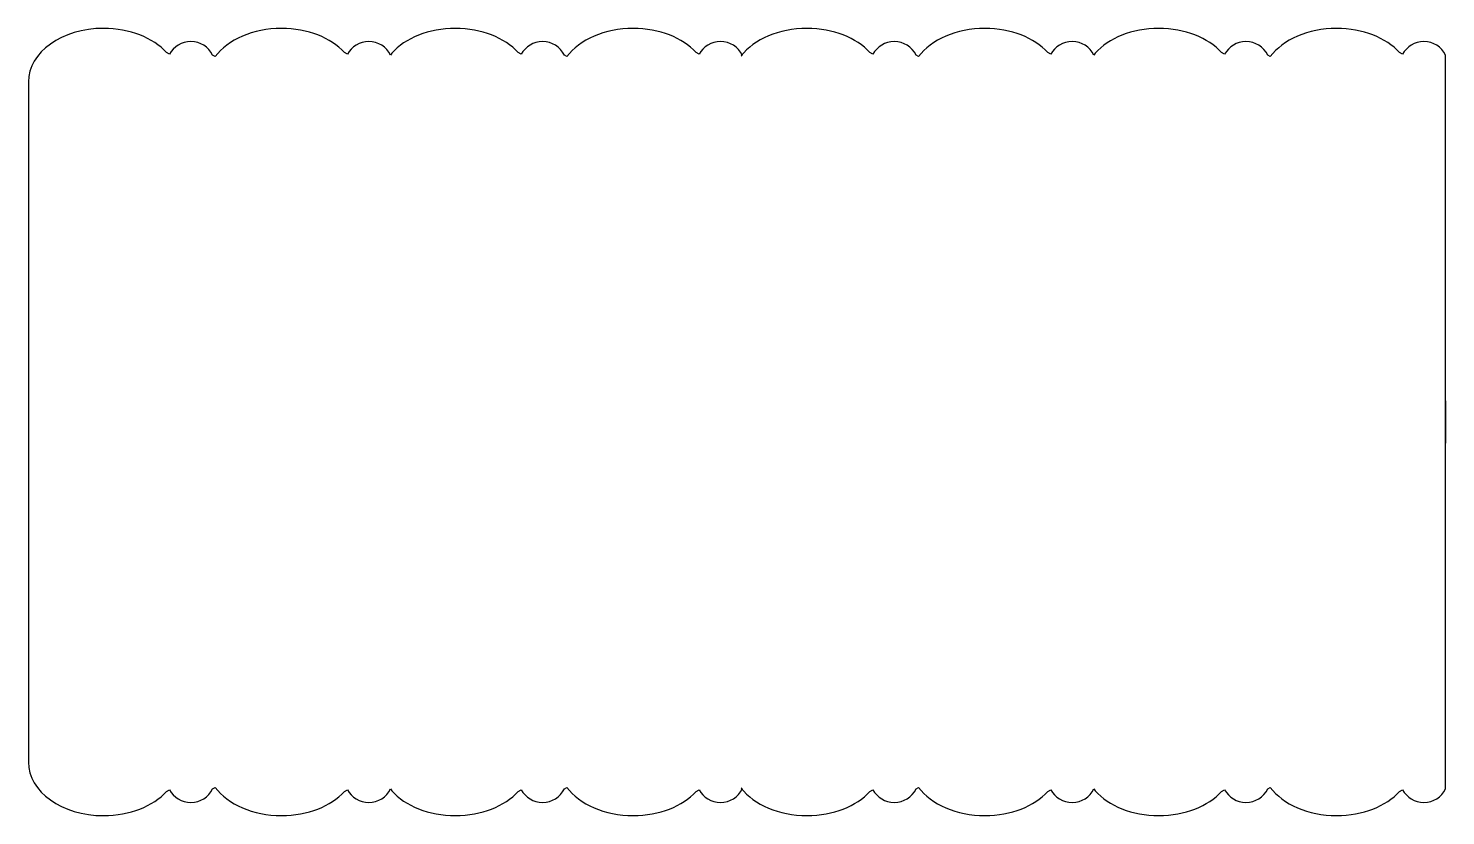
# Model space of a CAD drawing. Header units: centimetres. Extents: x -8.9 to 8.9, y -4.9 to 4.9.
import ezdxf

# ---------------------------------------------------------------- set-up
doc = ezdxf.new("R2010")
doc.units = ezdxf.units.CM
doc.header["$MEASUREMENT"] = 0
doc.layers.add('Camada 1', color=7, linetype='Continuous')

msp = doc.modelspace()

# ---------------------------------------------------------------- linework, layer by layer
at = {"layer": 'Camada 1'}
msp.add_open_spline([(8.85787, 0.26243), (8.85787, 0.26243), (8.85787, -4.58529), (8.85787, -4.58529), (8.85787, -4.58529), (8.80786, -4.68512), (8.70468, -4.75362), (8.58543, -4.75362), (8.58543, -4.75362), (8.47079, -4.75362), (8.37091, -4.6902), (8.31897, -4.59651), (8.31897, -4.59651), (8.31897, -4.59651), (8.28098, -4.61789), (8.28098, -4.61789), (8.28098, -4.61789), (8.1127, -4.7991), (7.82352, -4.91869), (7.49506, -4.91869), (7.49506, -4.91869), (7.13658, -4.91869), (6.8249, -4.77624), (6.66601, -4.56664), (6.66601, -4.56664), (6.66601, -4.56664), (6.634, -4.58529), (6.634, -4.58529), (6.634, -4.58529), (6.58397, -4.68512), (6.48081, -4.75362), (6.36156, -4.75362), (6.36156, -4.75362), (6.24692, -4.75362), (6.14701, -4.6902), (6.0951, -4.59651), (6.0951, -4.59651), (6.0951, -4.59651), (6.05711, -4.61789), (6.05711, -4.61789), (6.05711, -4.61789), (5.88883, -4.7991), (5.59962, -4.91869), (5.27119, -4.91869), (5.27119, -4.91869), (4.93766, -4.91869), (4.64466, -4.79539), (4.47755, -4.60944), (4.47755, -4.60944), (4.47755, -4.60944), (4.46183, -4.58531), (4.46183, -4.58531), (4.46183, -4.58531), (4.41182, -4.68514), (4.30864, -4.75364), (4.18939, -4.75364), (4.18939, -4.75364), (4.07475, -4.75364), (3.97487, -4.69022), (3.92293, -4.59653), (3.92293, -4.59653), (3.92293, -4.59653), (3.88494, -4.61791), (3.88494, -4.61791), (3.88494, -4.61791), (3.71666, -4.79912), (3.42745, -4.91871), (3.09902, -4.91871), (3.09902, -4.91871), (2.74054, -4.91871), (2.42886, -4.77626), (2.26997, -4.56666), (2.26997, -4.56666), (2.26997, -4.56666), (2.23793, -4.58531), (2.23793, -4.58531), (2.23793, -4.58531), (2.18792, -4.68514), (2.08476, -4.75364), (1.96551, -4.75364), (1.96551, -4.75364), (1.85084, -4.75364), (1.75096, -4.69022), (1.69905, -4.59653), (1.69905, -4.59653), (1.69905, -4.59653), (1.66106, -4.61791), (1.66106, -4.61791), (1.66106, -4.61791), (1.49278, -4.79912), (1.20357, -4.91871), (0.87514, -4.91871), (0.87514, -4.91871), (0.52187, -4.91871), (0.21416, -4.78041), (0.05324, -4.57592), (0.05324, -4.57592), (0.05324, -4.57592), (0.06581, -4.58531), (0.06581, -4.58531), (0.06581, -4.58531), (0.01583, -4.68514), (-0.08738, -4.75364), (-0.20661, -4.75364), (-0.20661, -4.75364), (-0.32131, -4.75364), (-0.42121, -4.69022), (-0.47312, -4.59653), (-0.47312, -4.59653), (-0.47312, -4.59653), (-0.51109, -4.61791), (-0.51109, -4.61791), (-0.51109, -4.61791), (-0.67939, -4.79912), (-0.96855, -4.91871), (-1.29701, -4.91871), (-1.29701, -4.91871), (-1.65549, -4.91871), (-1.9672, -4.77626), (-2.12603, -4.56666), (-2.12603, -4.56666), (-2.12603, -4.56666), (-2.15807, -4.58531), (-2.15807, -4.58531), (-2.15807, -4.58531), (-2.20805, -4.68514), (-2.31126, -4.75364), (-2.43046, -4.75364), (-2.43046, -4.75364), (-2.54516, -4.75364), (-2.64506, -4.69022), (-2.69697, -4.59653), (-2.69697, -4.59653), (-2.69697, -4.59653), (-2.73494, -4.61791), (-2.73494, -4.61791), (-2.73494, -4.61791), (-2.90324, -4.79912), (-3.1924, -4.91871), (-3.52086, -4.91871), (-3.52086, -4.91871), (-3.85439, -4.91871), (-4.14742, -4.79541), (-4.31453, -4.60946), (-4.31453, -4.60946), (-4.31453, -4.60946), (-4.33025, -4.58533), (-4.33025, -4.58533), (-4.33025, -4.58533), (-4.38023, -4.68516), (-4.48344, -4.75366), (-4.60264, -4.75366), (-4.60264, -4.75366), (-4.71734, -4.75366), (-4.81724, -4.69024), (-4.86915, -4.59655), (-4.86915, -4.59655), (-4.86915, -4.59655), (-4.90712, -4.61793), (-4.90712, -4.61793), (-4.90712, -4.61793), (-5.07542, -4.79914), (-5.36458, -4.91873), (-5.69304, -4.91873), (-5.69304, -4.91873), (-6.05152, -4.91873), (-6.36323, -4.77628), (-6.52206, -4.56668), (-6.52206, -4.56668), (-6.52206, -4.56668), (-6.5541, -4.58533), (-6.5541, -4.58533), (-6.5541, -4.58533), (-6.60408, -4.68516), (-6.70729, -4.75366), (-6.82652, -4.75366), (-6.82652, -4.75366), (-6.94122, -4.75366), (-7.04112, -4.69024), (-7.09303, -4.59655), (-7.09303, -4.59655), (-7.09303, -4.59655), (-7.131, -4.61793), (-7.131, -4.61793), (-7.131, -4.61793), (-7.2993, -4.79914), (-7.58846, -4.91873), (-7.91692, -4.91873), (-7.91692, -4.91873), (-8.4366, -4.9187), (-8.85787, -4.61937), (-8.85787, -4.25017), (-8.85787, -4.25017), (-8.85787, -4.25017), (-8.85787, 0.00001), (-8.85787, 0.00001), (-8.85787, 0.00001), (-8.85787, 0.00001), (-8.85787, 4.25015), (-8.85787, 4.25015), (-8.85787, 4.25015), (-8.85787, 4.61937), (-8.4366, 4.9187), (-7.91693, 4.9187), (-7.91693, 4.9187), (-7.58845, 4.9187), (-7.29931, 4.79911), (-7.13101, 4.61787), (-7.13101, 4.61787), (-7.13101, 4.61787), (-7.09304, 4.59649), (-7.09304, 4.59649), (-7.09304, 4.59649), (-7.04113, 4.69018), (-6.94122, 4.75363), (-6.82653, 4.75363), (-6.82653, 4.75363), (-6.70731, 4.75363), (-6.60409, 4.68513), (-6.55411, 4.5853), (-6.55411, 4.5853), (-6.55411, 4.5853), (-6.52207, 4.56665), (-6.52207, 4.56665), (-6.52207, 4.56665), (-6.36324, 4.77625), (-6.05156, 4.9187), (-5.69305, 4.9187), (-5.69305, 4.9187), (-5.36457, 4.9187), (-5.07543, 4.79911), (-4.90713, 4.61787), (-4.90713, 4.61787), (-4.90713, 4.61787), (-4.86916, 4.59649), (-4.86916, 4.59649), (-4.86916, 4.59649), (-4.81725, 4.69018), (-4.71734, 4.75363), (-4.60265, 4.75363), (-4.60265, 4.75363), (-4.48343, 4.75363), (-4.38021, 4.68513), (-4.33026, 4.5853), (-4.33026, 4.5853), (-4.33026, 4.5853), (-4.31454, 4.60943), (-4.31454, 4.60943), (-4.31454, 4.60943), (-4.14744, 4.7954), (-3.85444, 4.9187), (-3.5209, 4.9187), (-3.5209, 4.9187), (-3.19242, 4.9187), (-2.90328, 4.79911), (-2.73498, 4.61787), (-2.73498, 4.61787), (-2.73498, 4.61787), (-2.69701, 4.59649), (-2.69701, 4.59649), (-2.69701, 4.59649), (-2.6451, 4.69018), (-2.54519, 4.75363), (-2.4305, 4.75363), (-2.4305, 4.75363), (-2.31128, 4.75363), (-2.20806, 4.68513), (-2.15811, 4.5853), (-2.15811, 4.5853), (-2.15811, 4.5853), (-2.12607, 4.56665), (-2.12607, 4.56665), (-2.12607, 4.56665), (-1.96719, 4.77625), (-1.65551, 4.9187), (-1.297, 4.9187), (-1.297, 4.9187), (-0.96855, 4.9187), (-0.67938, 4.79911), (-0.51108, 4.61787), (-0.51108, 4.61787), (-0.51108, 4.61787), (-0.47311, 4.59649), (-0.47311, 4.59649), (-0.47311, 4.59649), (-0.4212, 4.69018), (-0.32129, 4.75363), (-0.2066, 4.75363), (-0.2066, 4.75363), (-0.08738, 4.75363), (0.01584, 4.68513), (0.06582, 4.5853), (0.06582, 4.5853), (0.06582, 4.5853), (0.05325, 4.57591), (0.05325, 4.57591), (0.05325, 4.57591), (0.21417, 4.78043), (0.5219, 4.9187), (0.87515, 4.9187), (0.87515, 4.9187), (1.20358, 4.9187), (1.49279, 4.79911), (1.66107, 4.61787), (1.66107, 4.61787), (1.66107, 4.61787), (1.69906, 4.59649), (1.69906, 4.59649), (1.69906, 4.59649), (1.75097, 4.69018), (1.85085, 4.75363), (1.96552, 4.75363), (1.96552, 4.75363), (2.08477, 4.75363), (2.18793, 4.68513), (2.23794, 4.5853), (2.23794, 4.5853), (2.23794, 4.5853), (2.26998, 4.56665), (2.26998, 4.56665), (2.26998, 4.56665), (2.42886, 4.77625), (2.74054, 4.9187), (3.09903, 4.9187), (3.09903, 4.9187), (3.42746, 4.9187), (3.71667, 4.79911), (3.88495, 4.61787), (3.88495, 4.61787), (3.88495, 4.61787), (3.92294, 4.59649), (3.92294, 4.59649), (3.92294, 4.59649), (3.97488, 4.69018), (4.07476, 4.75363), (4.1894, 4.75363), (4.1894, 4.75363), (4.30865, 4.75363), (4.41184, 4.68513), (4.46184, 4.5853), (4.46184, 4.5853), (4.46184, 4.5853), (4.47756, 4.60943), (4.47756, 4.60943), (4.47756, 4.60943), (4.64467, 4.7954), (4.93764, 4.9187), (5.2712, 4.9187), (5.2712, 4.9187), (5.59963, 4.9187), (5.88884, 4.79911), (6.05712, 4.61787), (6.05712, 4.61787), (6.05712, 4.61787), (6.09511, 4.59649), (6.09511, 4.59649), (6.09511, 4.59649), (6.14702, 4.69018), (6.24693, 4.75363), (6.36157, 4.75363), (6.36157, 4.75363), (6.48082, 4.75363), (6.58398, 4.68513), (6.63401, 4.5853), (6.63401, 4.5853), (6.63401, 4.5853), (6.66602, 4.56665), (6.66602, 4.56665), (6.66602, 4.56665), (6.82489, 4.77625), (7.13659, 4.9187), (7.49505, 4.9187), (7.49505, 4.9187), (7.8235, 4.9187), (8.11269, 4.79911), (8.28097, 4.61787), (8.28097, 4.61787), (8.28097, 4.61787), (8.31896, 4.59649), (8.31896, 4.59649), (8.31896, 4.59649), (8.3709, 4.69018), (8.47078, 4.75363), (8.58542, 4.75363), (8.58542, 4.75363), (8.70467, 4.75363), (8.80786, 4.68513), (8.85786, 4.5853), (8.85786, 4.5853), (8.85786, 4.5853), (8.85786, -0.26242), (8.85786, -0.26242), (8.85786, -0.26242), (8.85786, -0.26242), (8.85787, 0.26243), (8.85787, 0.26243)], degree=3, knots=[0, 0, 0, 0, 0.01, 0.01, 0.01, 0.01, 0.02, 0.02, 0.02, 0.02, 0.03, 0.03, 0.03, 0.03, 0.04, 0.04, 0.04, 0.04, 0.05, 0.05, 0.05, 0.05, 0.06, 0.06, 0.06, 0.06, 0.07, 0.07, 0.07, 0.07, 0.08, 0.08, 0.08, 0.08, 0.09, 0.09, 0.09, 0.09, 0.1, 0.1, 0.1, 0.1, 0.11, 0.11, 0.11, 0.11, 0.12, 0.12, 0.12, 0.12, 0.13, 0.13, 0.13, 0.13, 0.14, 0.14, 0.14, 0.14, 0.15, 0.15, 0.15, 0.15, 0.16, 0.16, 0.16, 0.16, 0.17, 0.17, 0.17, 0.17, 0.18, 0.18, 0.18, 0.18, 0.19, 0.19, 0.19, 0.19, 0.2, 0.2, 0.2, 0.2, 0.21, 0.21, 0.21, 0.21, 0.22, 0.22, 0.22, 0.22, 0.23, 0.23, 0.23, 0.23, 0.24, 0.24, 0.24, 0.24, 0.25, 0.25, 0.25, 0.25, 0.26, 0.26, 0.26, 0.26, 0.27, 0.27, 0.27, 0.27, 0.28, 0.28, 0.28, 0.28, 0.29, 0.29, 0.29, 0.29, 0.3, 0.3, 0.3, 0.3, 0.31, 0.31, 0.31, 0.31, 0.32, 0.32, 0.32, 0.32, 0.33, 0.33, 0.33, 0.33, 0.34, 0.34, 0.34, 0.34, 0.35, 0.35, 0.35, 0.35, 0.36, 0.36, 0.36, 0.36, 0.37, 0.37, 0.37, 0.37, 0.38, 0.38, 0.38, 0.38, 0.39, 0.39, 0.39, 0.39, 0.4, 0.4, 0.4, 0.4, 0.41, 0.41, 0.41, 0.41, 0.42, 0.42, 0.42, 0.42, 0.43, 0.43, 0.43, 0.43, 0.44, 0.44, 0.44, 0.44, 0.45, 0.45, 0.45, 0.45, 0.46, 0.46, 0.46, 0.46, 0.47, 0.47, 0.47, 0.47, 0.48, 0.48, 0.48, 0.48, 0.49, 0.49, 0.49, 0.49, 0.5, 0.5, 0.5, 0.5, 0.51, 0.51, 0.51, 0.51, 0.52, 0.52, 0.52, 0.52, 0.53, 0.53, 0.53, 0.53, 0.54, 0.54, 0.54, 0.54, 0.55, 0.55, 0.55, 0.55, 0.56, 0.56, 0.56, 0.56, 0.57, 0.57, 0.57, 0.57, 0.58, 0.58, 0.58, 0.58, 0.59, 0.59, 0.59, 0.59, 0.6, 0.6, 0.6, 0.6, 0.61, 0.61, 0.61, 0.61, 0.62, 0.62, 0.62, 0.62, 0.63, 0.63, 0.63, 0.63, 0.64, 0.64, 0.64, 0.64, 0.65, 0.65, 0.65, 0.65, 0.66, 0.66, 0.66, 0.66, 0.67, 0.67, 0.67, 0.67, 0.68, 0.68, 0.68, 0.68, 0.69, 0.69, 0.69, 0.69, 0.7, 0.7, 0.7, 0.7, 0.71, 0.71, 0.71, 0.71, 0.72, 0.72, 0.72, 0.72, 0.73, 0.73, 0.73, 0.73, 0.74, 0.74, 0.74, 0.74, 0.75, 0.75, 0.75, 0.75, 0.76, 0.76, 0.76, 0.76, 0.77, 0.77, 0.77, 0.77, 0.78, 0.78, 0.78, 0.78, 0.79, 0.79, 0.79, 0.79, 0.8, 0.8, 0.8, 0.8, 0.81, 0.81, 0.81, 0.81, 0.82, 0.82, 0.82, 0.82, 0.83, 0.83, 0.83, 0.83, 0.84, 0.84, 0.84, 0.84, 0.85, 0.85, 0.85, 0.85, 0.86, 0.86, 0.86, 0.86, 0.87, 0.87, 0.87, 0.87, 0.88, 0.88, 0.88, 0.88, 0.89, 0.89, 0.89, 0.89, 0.9, 0.9, 0.9, 0.9, 0.91, 0.91, 0.91, 0.91, 0.92, 0.92, 0.92, 0.92, 0.93, 0.93, 0.93, 0.93, 0.94, 0.94, 0.94, 0.94, 0.95, 0.95, 0.95, 0.95, 0.96, 0.96, 0.96, 0.96, 0.97, 0.97, 0.97, 0.97, 0.98, 0.98, 0.98, 0.98, 1, 1, 1, 1], dxfattribs=at)

doc.saveas('drawing.dxf')
